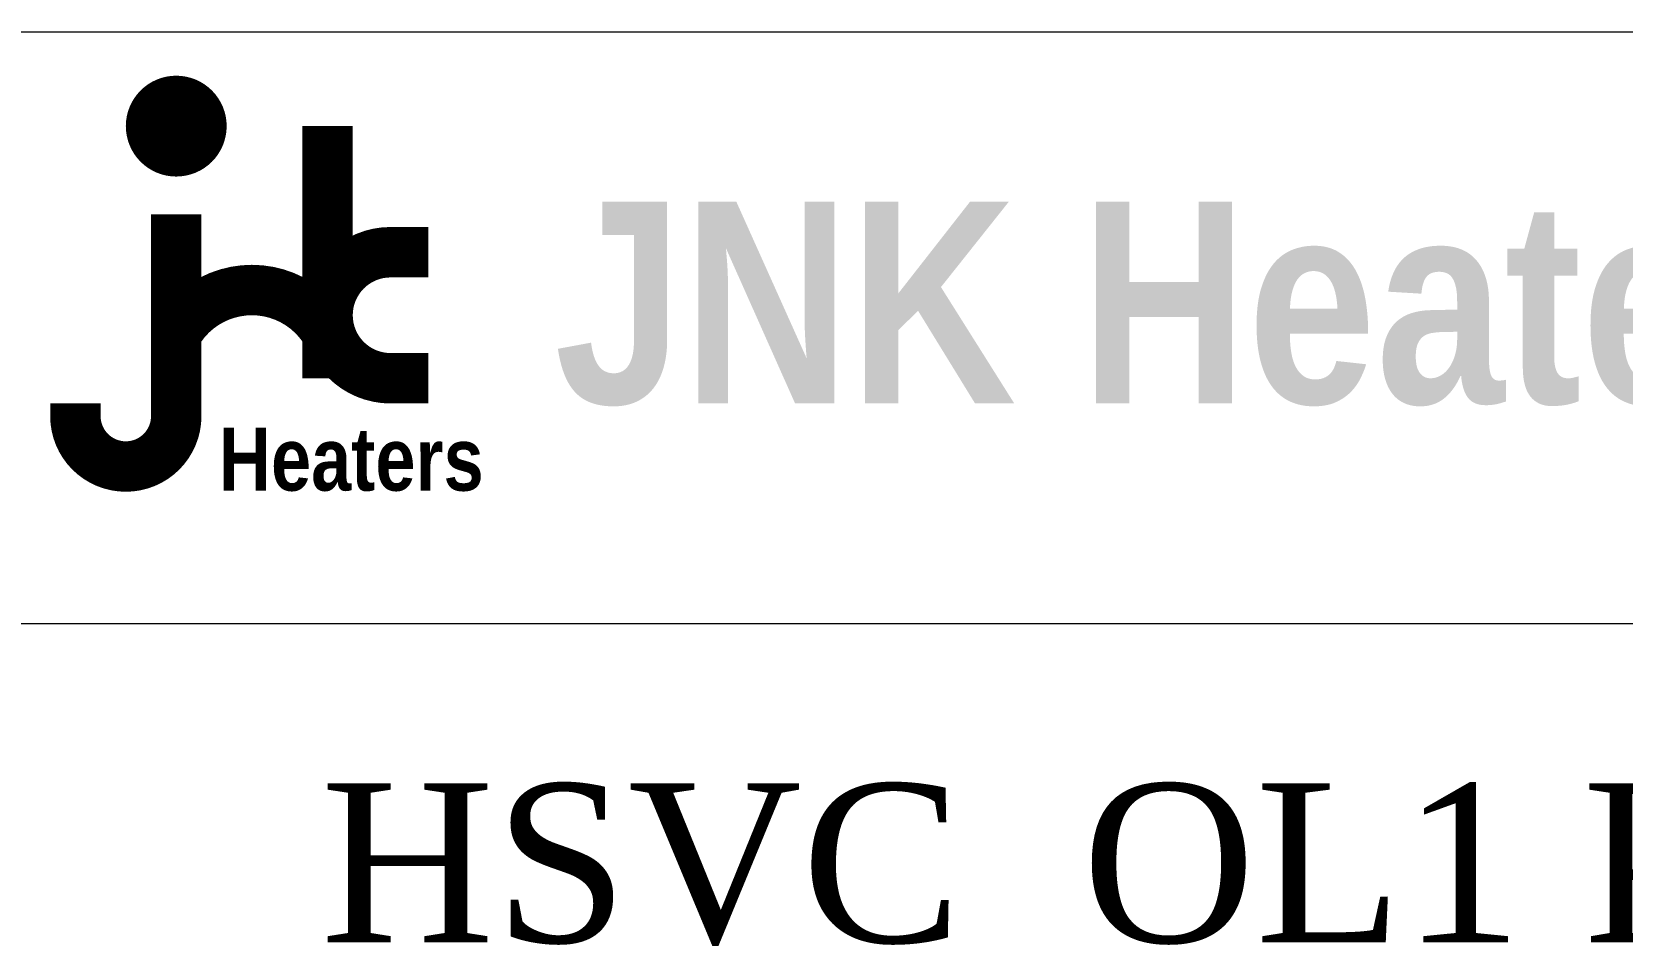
# Model space of a CAD drawing. Header units: millimetres. Extents: x 0 to 232280, y -26939 to 23794.
# Drawn here: x 98314.6 to 98668.1, y -26456.9 to -26253.7 of the extents above; entities that cross this region are included whole.
import ezdxf
from ezdxf.enums import TextEntityAlignment as Align

# ---------------------------------------------------------------- set-up
doc = ezdxf.new("R2010")
doc.units = ezdxf.units.MM
doc.header["$LTSCALE"] = 30
for name, color, linetype in [('border', 130, 'Continuous'), ('CON-R', 1, 'Continuous'), ('FORM', 7, 'Continuous')]:
    doc.layers.add(name, color=color, linetype=linetype)
doc.styles.add('Logo', font='ARIALNB.TTF', dxfattribs={"width": 0.8})
doc.styles.add('time', font='times.ttf', dxfattribs={"height": 5})

# ---------------------------------------------------------------- blocks, each defined once
blk = doc.blocks.new('TITLE')
at = {"layer": 'border', "color": 7, "linetype": 'Continuous', "lineweight": 0}
for p, q in [((699.671, 68.573), (823.671, 68.573)), ((699.671, 55.42), (823.671, 55.42))]:
    blk.add_line(p, q, dxfattribs=at)
at = {"lineweight": 0, "style": 'time'}
blk.add_text('HSVC  OL1 PROJECT', height=3.53659, dxfattribs=at).set_placement((761.671, 48.328), align=Align.CENTER)
blk = doc.blocks.new('JNKLOGO')
at = {"layer": 'FORM', "color": 1, "const_width": 20}
blk.add_lwpolyline([(5218.13, 519.59, 1), (5238.13, 519.59, 1)], format="xyb", close=True, dxfattribs=at)
blk.add_lwpolyline([(5288.13, 519.59), (5288.13, 419.59)], dxfattribs=at)
for points in [[(5188.13, 409.59), (5188.13, 404.59, 1), (5228.13, 404.59), (5228.13, 484.59)], [(5328.13, 469.59), (5313.13, 469.59, 1), (5313.13, 419.59), (5328.13, 419.59)], [(5288.13, 437.09, 0.583333), (5228.13, 437.09, 0.583333)]]:
    blk.add_lwpolyline(points, format="xyb", dxfattribs=at)
at = {"layer": 'FORM', "color": 1, "style": 'Logo'}
for s, height, p in [('JNK Heaters Co., Ltd.', 80, (5378.13, 409.59)), ('Heaters', 25, (5245.03, 375.03))]:
    blk.add_text(s, height=height, dxfattribs=at).set_placement(p)

msp = doc.modelspace()

# ---------------------------------------------------------------- block references
at = {"linetype": 'ByBlock', "xscale": 9.999999998999984, "yscale": 9.999999998999984, "zscale": 9.999999998999984}
msp.add_blockref('TITLE', (91015.15, -26939.4), dxfattribs=at)
at = {"layer": 'CON-R', "xscale": 0.5605600000000409, "yscale": 0.5605600000000409, "zscale": 0.5605600000000409}
msp.add_blockref('JNKLOGO', (95416, -26565.9), dxfattribs=at)

doc.saveas('drawing.dxf')
